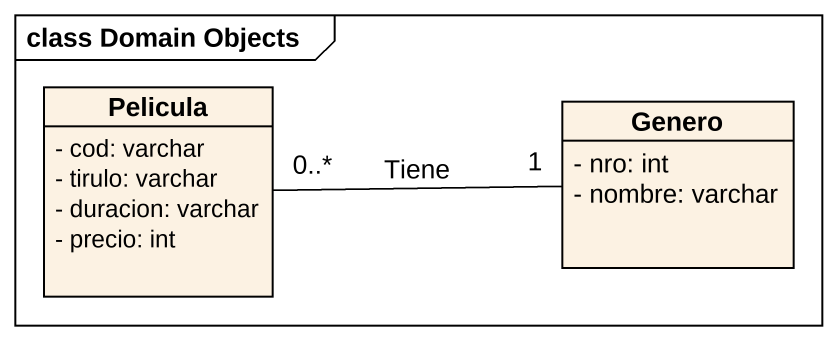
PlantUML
@startuml
mainframe class Domain Objects
hide circle
hide empty members
skinparam classAttributeIconSize 0
class Pelicula {
  - cod: varchar
  - tirulo: varchar
  - duracion: varchar
  - precio: int
}
class Genero {
  - nro: int
  - nombre: varchar
}
Genero "1" -left- "0..*" Pelicula : Tiene
@enduml
